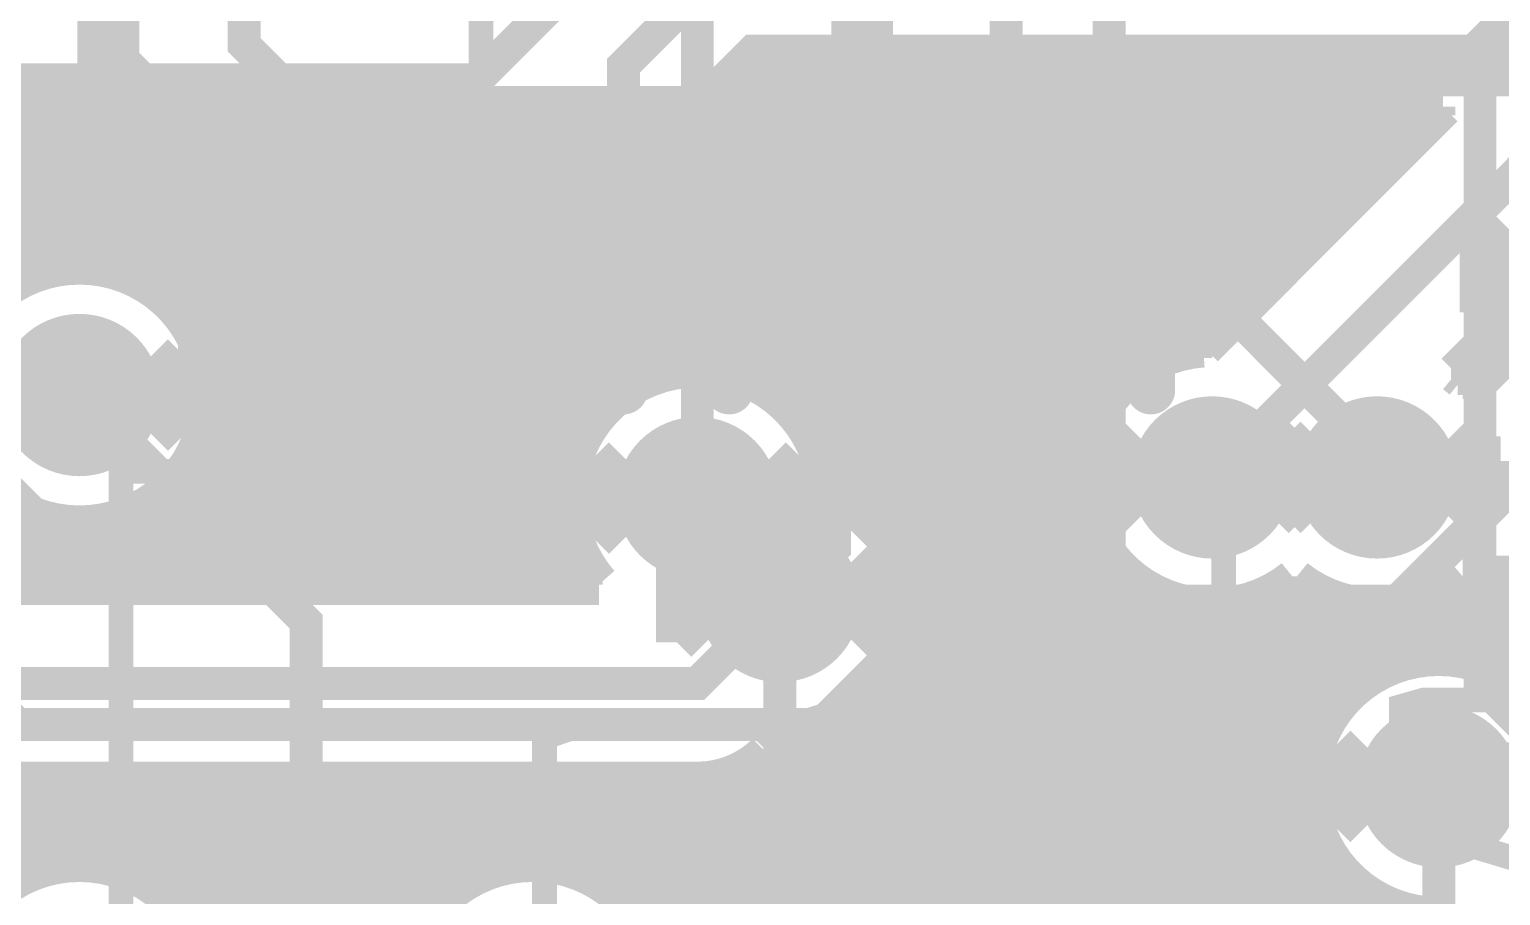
# Model space of a CAD drawing. Extents: x -10 to 131, y -93 to 209.
# Drawn here: x 18.36 to 27.43, y 25.87 to 31.21 of the extents above; entities that cross this region are included whole.
import ezdxf

# ---------------------------------------------------------------- set-up
doc = ezdxf.new("R2010")
doc.units = 0
doc.header["$MEASUREMENT"] = 0
doc.layers.get('0').update_dxf_attribs({"linetype": 'CONTINUOUS'})
for name, color, linetype in [('22-303-0_AST', 7, 'CONTINUOUS'), ('22-303-0_BOT', 2, 'CONTINUOUS'), ('22-303-0_DRD', 6, 'CONTINUOUS'), ('22-303-0_DRL', 1, 'CONTINUOUS'), ('22-303-0_GND', 3, 'CONTINUOUS'), ('22-303-0_IN1', 10, 'CONTINUOUS'), ('22-303-0_SMT', 9, 'CONTINUOUS'), ('22-303-0_SPT', 11, 'CONTINUOUS'), ('22-303-0_SST', 8, 'CONTINUOUS'), ('22-303-0_TOP', 15, 'CONTINUOUS'), ('THRUHOLE_TAP', 2, 'CONTINUOUS')]:
    doc.layers.add(name, color=color, linetype=linetype)

# ---------------------------------------------------------------- blocks, each defined once
blk = doc.blocks.new('OBLONG_56')
at = {"const_width": 0.29972}
blk.add_lwpolyline([(0, 0.59944), (0, -0.59944)], dxfattribs=at)
at = {"const_width": 0.14986}
for points in [[(-0.07493, 0.59944, 1), (0.07493, 0.59944, 1)], [(-0.07493, -0.59944, 1), (0.07493, -0.59944, 1)]]:
    blk.add_lwpolyline(points, format="xyb", close=True, dxfattribs=at)
blk = doc.blocks.new('ROUND_70')
at = {"const_width": 0.29972}
blk.add_lwpolyline([(-0.14986, 0, 1), (0.14986, 0, 1)], format="xyb", close=True, dxfattribs=at)
blk = doc.blocks.new('ROUND_116')
at = {"const_width": 0.10033}
blk.add_lwpolyline([(-0.050164, 0, 1), (0.050164, 0, 1)], format="xyb", close=True, dxfattribs=at)
blk = doc.blocks.new('ROUND_117')
at = {"const_width": 0.10033}
blk.add_lwpolyline([(-0.050164, 0, 1), (0.050164, 0, 1)], format="xyb", close=True, dxfattribs=at)
blk = doc.blocks.new('ROUND_98')
at = {"const_width": 0.50038}
blk.add_lwpolyline([(-0.25019, 0, 1), (0.25019, 0, 1)], format="xyb", close=True, dxfattribs=at)
blk = doc.blocks.new('ROUND_100')
at = {"const_width": 0.50038}
blk.add_lwpolyline([(-0.25019, 0, 1), (0.25019, 0, 1)], format="xyb", close=True, dxfattribs=at)
blk = doc.blocks.new('ROUND_108')
at = {"const_width": 0.10033}
blk.add_lwpolyline([(-0.050164, 0, 1), (0.050164, 0, 1)], format="xyb", close=True, dxfattribs=at)

msp = doc.modelspace()

# ---------------------------------------------------------------- linework, layer by layer
at = {"layer": '22-303-0_AST', "const_width": 0.1524}
for points in [[(18.2245, 30.9245), (21.1455, 30.9245), (21.1455, 32.5628), (18.2245, 32.5628), (18.2245, 30.9245)], [(18.92554, 24.58466), (19.42592, 24.08428), (25.72512, 24.08428), (25.72512, 28.4861), (18.92554, 28.4861), (18.92554, 24.58466)], [(22.55266, 26.4287), (21.70684, 26.4287), (21.53666, 26.48966), (21.53666, 26.84526), (21.70684, 26.90368), (22.55266, 26.90368)], [(22.04466, 25.65146), (22.21484, 25.5905), (22.38248, 25.5905), (22.55266, 25.65146), (22.55266, 26.00706), (22.38248, 26.06548), (22.21484, 26.06548), (22.04466, 26.00706), (22.04466, 25.65146), (21.87448, 25.5905), (21.70684, 25.5905), (21.53666, 25.65146), (21.53666, 26.00706), (21.70684, 26.06548), (21.87448, 26.06548), (22.04466, 26.00706)]]:
    msp.add_lwpolyline(points, dxfattribs=at)
at = {"layer": '22-303-0_BOT'}
for points, const_width in [([(27.0764, 30.734), (17.53108, 30.734)], 0.254), ([(27.0764, 30.734), (17.53108, 30.734)], 0.254), ([(18.3388, 30.734), (18.3388, 29.6926)], 0.254), ([(18.5674, 30.734), (18.5674, 29.7561)], 0.254), ([(18.796, 30.734), (18.796, 29.75356)], 0.254), ([(19.0246, 30.734), (19.0246, 29.6799)], 0.254), ([(19.2532, 30.734), (19.2532, 29.51226)], 0.254), ([(19.4818, 30.734), (19.4818, 27.7876)], 0.254), ([(19.7104, 30.734), (19.7104, 27.7876)], 0.254), ([(19.939, 30.734), (19.939, 27.7876)], 0.254), ([(20.1676, 30.734), (20.1676, 27.7876)], 0.254), ([(20.3962, 30.734), (20.3962, 27.7876)], 0.254), ([(20.6248, 30.734), (20.6248, 27.7876)], 0.254), ([(20.8534, 30.734), (20.8534, 27.7876)], 0.254), ([(21.082, 30.734), (21.082, 27.7876)], 0.254), ([(21.3106, 30.734), (21.3106, 27.7876)], 0.254), ([(21.5392, 30.734), (21.5392, 27.7876)], 0.254), ([(21.7678, 30.734), (21.7678, 28.70454)], 0.254), ([(21.9964, 30.734), (21.9964, 28.9687)], 0.254), ([(22.225, 30.734), (22.225, 29.08808)], 0.254), ([(22.4536, 30.734), (22.4536, 29.12872)], 0.254), ([(22.6822, 30.734), (22.6822, 29.10332)], 0.254), ([(22.9108, 30.734), (22.9108, 29.00426)], 0.254), ([(23.1394, 30.734), (23.1394, 28.78582)], 0.254), ([(23.368, 30.734), (23.368, 28.3972)], 0.254), ([(23.5966, 30.734), (23.5966, 28.21432)], 0.254), ([(23.8252, 30.734), (23.8252, 25.34666)], 0.254), ([(24.0538, 30.734), (24.0538, 25.5016)], 0.254), ([(24.2824, 30.734), (24.2824, 25.5651)], 0.254), ([(24.511, 30.734), (24.511, 25.56256)], 0.254), ([(24.7396, 30.734), (24.7396, 25.4889)], 0.254), ([(24.9682, 30.734), (24.9682, 28.87472)], 0.254), ([(25.1968, 30.734), (25.1968, 29.11348)], 0.254), ([(25.4254, 30.734), (25.4254, 29.2227)], 0.254), ([(27.0764, 30.734), (25.59812, 29.25318)], 0.254), ([(25.654, 30.734), (25.654, 29.30906)], 0.254), ([(25.8826, 30.734), (25.8826, 29.53766)], 0.254), ([(26.1112, 30.734), (26.1112, 29.76626)], 0.254), ([(26.3398, 30.734), (26.3398, 29.99486)], 0.254), ([(26.5684, 30.734), (26.5684, 30.22346)], 0.254), ([(26.797, 30.734), (26.797, 30.45206)], 0.254), ([(27.0256, 30.734), (27.0256, 30.68066)], 0.254), ([(27.0256, 30.6832), (17.54632, 30.6832)], 0.254), ([(25.654, 28.448), (27.94, 30.734), (34.544, 30.734), (36.068, 29.21), (36.068, 28.194)], 0.2032), ([(26.797, 30.4546), (17.57172, 30.4546)], 0.254), ([(26.5684, 30.226), (17.53108, 30.226)], 0.254), ([(26.67, 28.448), (27.559, 28.448), (29.337, 30.226), (33.02, 30.226), (37.846, 25.4), (46.482, 25.4), (50.419, 29.337), (54.991, 29.337), (56.388, 27.94)], 0.2032), ([(28.19146, 30.1244), (27.15768, 29.09062)], 0.254), ([(28.3718, 30.1244), (27.305, 29.0576)], 0.254), ([(26.3398, 29.9974), (17.4117, 29.9974)], 0.254), ([(26.1112, 29.7688), (17.14754, 29.7688)], 0.254), ([(25.8826, 29.5402), (19.22526, 29.5402)], 0.254), ([(27.4828, 29.4132), (27.4828, 29.23286)], 0.254), ([(25.654, 29.3116), (19.3929, 29.3116)], 0.254), ([(27.559, 29.3116), (27.37866, 29.3116)], 0.254), ([(27.2542, 29.1846), (27.2542, 29.0576)], 0.254), ([(27.19832, 29.0576), (27.15766, 29.09059)], 0.254), ([(22.20976, 29.083), (19.46656, 29.083)], 0.254), ([(25.15362, 29.083), (22.7457, 29.083)], 0.254), ([(27.3304, 29.083), (27.16784, 29.083)], 0.254), ([(27.305, 29.0576), (27.19832, 29.0576)], 0.254), ([(21.87194, 28.8544), (19.4691, 28.8544)], 0.254), ([(24.9555, 28.8544), (23.08606, 28.8544)], 0.254), ([(21.7297, 28.6258), (19.4056, 28.6258)], 0.254), ([(24.8666, 28.6258), (23.22576, 28.6258)], 0.254), ([(21.67382, 28.3972), (19.25066, 28.3972)], 0.254), ([(19.2532, 28.3972), (19.2532, 27.7876)], 0.254), ([(24.84628, 28.3972), (23.37054, 28.3972)], 0.254), ([(18.3388, 28.2194), (18.3388, 27.7876)], 0.254), ([(19.0246, 28.22956), (19.0246, 27.7876)], 0.254), ([(18.48866, 28.1686), (18.1229, 28.1686)], 0.254), ([(18.5674, 28.15336), (18.5674, 27.7876)], 0.254), ([(18.796, 28.15844), (18.796, 27.7876)], 0.254), ([(21.68652, 28.1686), (18.84934, 28.1686)], 0.254), ([(24.89454, 28.1686), (23.6347, 28.1686)], 0.254), ([(24.9682, 28.02128), (24.9682, 25.32126)], 0.254), ([(21.76526, 27.94), (18.19656, 27.94)], 0.254), ([(21.7678, 27.93746), (21.7678, 27.7876)], 0.254), ([(25.02662, 27.94), (23.75408, 27.94)], 0.254), ([(27.559, 27.8384), (27.19832, 27.8384)], 0.254), ([(27.2542, 27.8384), (27.2542, 27.32532)], 0.254), ([(27.4828, 27.8384), (27.4828, 27.22626)], 0.254), ([(21.87194, 27.7876), (18.20672, 27.7876)], 0.254), ([(25.1968, 27.78252), (25.1968, 20.99564)], 0.254), ([(26.1112, 27.78252), (26.1112, 24.81326)], 0.254), ([(13.081, 25.273), (14.224, 25.273), (16.129, 27.178), (22.479, 27.178), (22.987, 27.686)], 0.2032), ([(25.32126, 27.7114), (23.79472, 27.7114)], 0.254), ([(25.4254, 27.6733), (25.4254, 21.20646)], 0.254), ([(25.654, 27.64028), (25.654, 21.42998)], 0.254), ([(25.8826, 27.6733), (25.8826, 24.59482)], 0.254), ([(26.33726, 27.7114), (25.9842, 27.7114)], 0.254), ([(26.3398, 27.7114), (26.3398, 26.92654)], 0.254), ([(26.5684, 27.64536), (26.5684, 27.1907)], 0.254), ([(26.797, 27.65044), (26.797, 27.31008)], 0.254), ([(34.671, 27.7114), (27.0002, 27.7114)], 0.254), ([(27.0256, 27.72156), (27.0256, 27.35072)], 0.254), ([(34.8996, 27.4828), (23.76932, 27.4828)], 0.254), ([(26.66746, 27.2542), (23.67026, 27.2542)], 0.254), ([(35.1282, 27.2542), (27.43454, 27.2542)], 0.254), ([(23.5966, 27.15514), (23.5966, 24.94534)], 0.254), ([(26.4033, 27.0256), (23.45182, 27.0256)], 0.254), ([(23.368, 26.97226), (23.368, 22.48408)], 0.254), ([(23.04288, 26.88082), (22.91588, 26.75382)], 0.254), ([(23.1394, 26.89352), (23.1394, 22.52472)], 0.254), ([(22.9108, 26.7462), (22.9108, 22.49932)], 0.254), ([(26.28392, 26.797), (22.95906, 26.797)], 0.254), ([(22.479, 26.5684), (17.68348, 26.5684)], 0.254), ([(18.3388, 26.5684), (18.3388, 26.0096)], 0.254), ([(18.5674, 26.5684), (18.5674, 26.0731)], 0.254), ([(18.796, 26.5684), (18.796, 26.07056)], 0.254), ([(19.0246, 26.5684), (19.0246, 25.9969)], 0.254), ([(19.2532, 26.5684), (19.2532, 25.82926)], 0.254), ([(19.4818, 26.5684), (19.4818, 25.57018)], 0.254), ([(19.7104, 26.5684), (19.7104, 25.52192)], 0.254), ([(19.939, 26.5684), (19.939, 25.39238)], 0.254), ([(20.1676, 26.5684), (20.1676, 25.1206)], 0.254), ([(20.3962, 26.5684), (20.3962, 25.1206)], 0.254), ([(20.6248, 26.5684), (20.6248, 25.1206)], 0.254), ([(20.8534, 26.5684), (20.8534, 25.80132)], 0.254), ([(21.082, 26.5684), (21.082, 25.9842)], 0.254), ([(21.3106, 26.5684), (21.3106, 26.06548)], 0.254), ([(21.5392, 26.5684), (21.5392, 26.07564)], 0.254), ([(21.7678, 26.5684), (21.7678, 26.01976)], 0.254), ([(21.9964, 26.5684), (21.9964, 25.88006)], 0.254), ([(22.225, 26.5684), (22.225, 25.5397)], 0.254), ([(22.4536, 26.5684), (22.4536, 25.1587)], 0.254), ([(26.24328, 26.5684), (22.479, 26.5684)], 0.254), ([(22.6822, 26.60396), (22.6822, 24.89454)], 0.254), ([(26.26868, 26.3398), (17.69364, 26.3398)], 0.254), ([(26.36774, 26.1112), (17.63776, 26.1112)], 0.254), ([(26.3398, 26.15946), (26.3398, 24.91232)], 0.254), ([(20.93214, 25.8826), (19.19732, 25.8826)], 0.254), ([(26.58618, 25.8826), (21.99132, 25.8826)], 0.254), ([(26.5684, 25.8953), (26.5684, 24.93772)], 0.254), ([(26.797, 25.77592), (26.797, 24.89708)], 0.254)]:
    msp.add_lwpolyline(points, dxfattribs=dict(at, const_width=const_width))
at = {"layer": '22-303-0_BOT', "const_width": 0.254}
for points in [[(18.669, 29.76372, 0.4142136), (17.86128, 28.956)], [(19.47672, 28.956, 0.4142136), (18.669, 29.76372)], [(25.59812, 29.25318, 0.3940623), (24.84628, 28.448)], [(22.479, 29.12872, 0.4142136), (21.67128, 28.321)], [(23.27656, 28.43784, 0.3722233), (22.479, 29.12618)], [(17.86128, 28.956, 0.4142136), (18.669, 28.14828)], [(18.669, 28.14828, 0.4142136), (19.47672, 28.956)], [(23.79472, 27.686, 0.3102058), (23.27656, 28.43784)], [(23.79472, 27.686, 0.3102058), (23.27656, 28.43784)], [(24.84628, 28.448, 0.4142136), (25.654, 27.64028)], [(21.67128, 28.321, 0.1822017), (21.87223, 27.78785)], [(27.559, 27.8384, 0.1989118), (27.99005, 28.01695)], [(25.654, 27.64028, 0.1718205), (26.16229, 27.82026)], [(26.162, 27.82062, 0.1718209), (26.67, 27.64074)], [(26.67, 27.64028, 0.1804434), (27.199, 27.83761)], [(23.04288, 26.88082, 0.3940623), (23.79472, 27.686)], [(23.04288, 26.88082, 0.3940623), (23.79472, 27.686)], [(27.051, 27.35072, 0.4142136), (26.24328, 26.543)], [(27.85872, 26.543, 0.4142136), (27.051, 27.35072)], [(22.479, 26.5684, 0.1989118), (22.91005, 26.74695)], [(26.24328, 26.543, 0.4142136), (27.051, 25.73528)], [(18.669, 26.08072, 0.394063), (17.86382, 25.32888)], [(19.4183, 25.57272, 0.3066791), (18.669, 26.08072)], [(21.463, 26.08072, 0.4142136), (20.65528, 25.273)], [(22.27072, 25.273, 0.4142136), (21.463, 26.08072)]]:
    msp.add_lwpolyline(points, format="xyb", dxfattribs=at)
at = {"layer": '22-303-0_DRD', "const_width": 0.254}
for points in [[(27.30754, 29.46654), (27.94254, 30.10154)], [(27.30754, 29.46654), (27.94254, 30.10154)], [(27.30754, 29.97454), (27.30754, 29.46654)], [(27.94254, 29.33954), (27.30754, 29.97454)], [(27.30754, 29.97454), (27.30754, 29.46654)], [(27.94254, 29.33954), (27.30754, 29.97454)], [(18.034, 28.702), (18.669, 29.337)], [(18.669, 29.337), (19.304, 28.702)], [(18.669, 28.575), (18.034, 29.21)], [(19.304, 29.21), (18.669, 28.575)], [(19.304, 28.702), (19.304, 29.21)], [(25.019, 28.194), (25.654, 28.829)], [(25.654, 28.829), (26.289, 28.194)], [(26.035, 28.194), (26.67, 28.829)], [(26.67, 28.829), (27.305, 28.194)], [(21.844, 28.067), (22.479, 28.702)], [(22.479, 28.702), (23.114, 28.067)], [(25.019, 28.702), (25.019, 28.194)], [(25.654, 28.067), (25.019, 28.702)], [(26.289, 28.702), (25.654, 28.067)], [(26.035, 28.702), (26.035, 28.194)], [(26.67, 28.067), (26.035, 28.702)], [(26.289, 28.194), (26.289, 28.702)], [(27.305, 28.702), (26.67, 28.067)], [(27.305, 28.194), (27.305, 28.702)], [(21.844, 28.575), (21.844, 28.067)], [(22.479, 27.94), (21.844, 28.575)], [(23.114, 28.575), (22.479, 27.94)], [(23.114, 28.067), (23.114, 28.575)], [(22.352, 27.432), (22.987, 28.067)], [(22.352, 27.432), (22.987, 28.067)], [(22.987, 28.067), (23.622, 27.432)], [(22.987, 28.067), (23.622, 27.432)], [(22.352, 27.94), (22.352, 27.432)], [(22.987, 27.305), (22.352, 27.94)], [(22.352, 27.94), (22.352, 27.432)], [(22.987, 27.305), (22.352, 27.94)], [(23.622, 27.94), (22.987, 27.305)], [(23.622, 27.94), (22.987, 27.305)], [(23.622, 27.432), (23.622, 27.94)], [(23.622, 27.432), (23.622, 27.94)], [(26.416, 26.289), (27.051, 26.924)], [(27.051, 26.924), (27.686, 26.289)], [(26.416, 26.797), (26.416, 26.289)], [(27.051, 26.162), (26.416, 26.797)], [(27.686, 26.797), (27.051, 26.162)]]:
    msp.add_lwpolyline(points, dxfattribs=at)
at = {"layer": '22-303-0_IN1'}
for points, const_width in [([(26.035, 10.16), (26.035, 19.558), (26.289, 19.812), (26.289, 21.717), (23.622, 24.384), (23.622, 25.908), (23.749, 26.035), (23.749, 28.067), (23.495, 28.321), (23.495, 48.768)], 0.381), ([(24.511, 43.561), (24.003, 43.053), (24.003, 34.925), (24.384, 34.544), (24.384, 24.765)], 0.2032), ([(22.479, 28.321), (22.479, 42.799)], 0.2032), ([(24.765, 40.005), (24.511, 39.751), (24.511, 35.56), (25.019, 35.052), (25.019, 24.765), (26.924, 22.86), (26.924, 19.431), (26.543, 19.05), (26.543, 16.129), (26.67, 16.002), (26.67, 9.398), (26.289, 9.017), (26.289, 4.191)], 0.2032), ([(28.067, 31.877), (27.305, 31.115), (27.305, 27.178), (28.448, 26.035), (28.448, 24.257), (28.067, 23.876), (28.067, 18.034), (28.194, 17.907)], 0.2032), ([(18.669, 28.956), (20.066, 27.559), (20.066, 22.86), (19.05, 21.844), (19.05, 16.637), (21.717, 13.97)], 0.2032), ([(29.972, 2.159), (29.591, 1.778), (27.813, 1.778), (24.384, 5.207), (24.384, 8.89), (24.638, 9.144), (24.638, 19.939), (23.749, 20.828), (23.749, 22.733), (22.987, 23.495), (22.987, 27.686)], 0.2032), ([(30.226, 5.842), (27.432, 8.636), (27.432, 16.002), (27.051, 16.383), (27.051, 18.542), (27.559, 19.05), (27.559, 24.13), (27.051, 24.638), (27.051, 26.543)], 0.2032)]:
    msp.add_lwpolyline(points, dxfattribs=dict(at, const_width=const_width))
at = {"layer": '22-303-0_SST', "const_width": 0.1524}
for points in [[(18.2245, 30.9245), (21.1455, 30.9245), (21.1455, 32.5628), (18.2245, 32.5628), (18.2245, 30.9245)], [(18.92554, 24.58466), (19.42592, 24.08428), (25.72512, 24.08428), (25.72512, 28.4861), (18.92554, 28.4861), (18.92554, 24.58466)], [(27.66822, 26.73858), (26.9621, 26.73858), (26.81986, 26.78176), (26.81986, 27.03576), (26.9621, 27.0764), (27.66822, 27.0764)], [(26.81986, 26.30678), (27.66822, 26.05278), (27.66822, 26.3906)]]:
    msp.add_lwpolyline(points, dxfattribs=at)
at = {"layer": '22-303-0_TOP'}
for points, const_width in [([(20.72386, 29.58592), (20.72386, 30.50286), (25.781, 35.56), (25.781, 36.322), (25.654, 36.449)], 0.2032), ([(20.72386, 29.58592), (20.72386, 30.50286), (20.72386, 30.734), (20.066, 30.734), (19.685, 31.115), (19.685, 33.147), (18.415, 34.417), (14.097, 34.417), (12.827, 33.147), (11.303, 33.147), (11.176, 33.02)], 0.2032), ([(22.02434, 29.58592), (22.02434, 30.988), (24.05634, 33.02), (26.797, 33.02)], 0.2032), ([(18.9738, 31.75), (18.923, 31.75), (18.8468, 31.6738), (18.8468, 30.988), (19.42592, 30.40888), (19.42592, 29.58592)], 0.381), ([(29.45892, 29.72054), (29.45892, 30.734), (29.20492, 30.988), (22.86, 30.988), (22.67458, 30.80258), (22.67458, 29.58592)], 0.381), ([(21.3741, 29.58592), (21.3614, 28.321), (20.3708, 28.321), (19.812, 27.813), (18.796, 27.813), (18.161, 28.448), (16.891, 28.448), (15.621, 27.178), (12.573, 27.178), (11.811, 27.94)], 0.2032), ([(23.97506, 29.58592), (23.97506, 27.686), (23.97506, 27.65806), (23.241, 26.924), (18.288, 26.924), (17.399, 27.813)], 0.2032), ([(20.07362, 29.58592), (20.07362, 28.829), (20.066, 28.829), (19.685, 28.448), (19.177, 28.448), (18.669, 28.956)], 0.2032), ([(21.3741, 29.58592), (21.3741, 28.321), (22.479, 28.321)], 0.2032), ([(22.987, 27.686), (23.32482, 28.0162), (23.32482, 29.58592)], 0.2032), ([(22.987, 27.686), (23.32482, 28.0162), (23.32482, 29.58592)], 0.2032), ([(23.97506, 29.58592), (23.97506, 27.686), (26.797, 27.686), (27.686, 28.575), (34.798, 28.575), (36.195, 27.178), (50.165, 27.178), (51.816, 28.829), (56.388, 28.829)], 0.2032), ([(24.6253, 29.58592), (24.6253, 28.702), (24.8793, 28.448), (25.654, 28.448)], 0.2032), ([(25.27554, 29.58592), (25.65654, 29.58592), (26.66492, 28.575), (26.797, 28.575), (26.67, 28.448)], 0.2032), ([(27.051, 26.543), (26.924, 26.416), (17.907, 26.416), (17.272, 27.051), (16.256, 27.051), (15.875, 26.67), (12.446, 26.67), (11.811, 26.035)], 0.2032)]:
    msp.add_lwpolyline(points, dxfattribs=dict(at, const_width=const_width))

# ---------------------------------------------------------------- block references
at = {"layer": '22-303-0_AST'}
for p in [(19.42592, 29.58592), (20.07362, 29.58592), (20.72386, 29.58592), (21.3741, 29.58592), (22.02434, 29.58592), (22.67458, 29.58592), (23.32482, 29.58592), (23.97506, 29.58592), (24.6253, 29.58592), (25.27554, 29.58592)]:
    msp.add_blockref('OBLONG_56', p, dxfattribs=at)
at = {"layer": '22-303-0_BOT'}
for p in [(18.669, 28.956), (25.654, 28.448), (26.67, 28.448), (22.479, 28.321), (22.987, 27.686), (27.051, 26.543)]:
    msp.add_blockref('ROUND_70', p, dxfattribs=at)
at = {"layer": '22-303-0_DRL'}
for name, p in [('ROUND_117', (18.669, 28.956)), ('ROUND_117', (25.654, 28.448)), ('ROUND_117', (26.67, 28.448)), ('ROUND_117', (22.479, 28.321)), ('ROUND_117', (22.987, 27.686)), ('ROUND_116', (27.051, 26.543))]:
    msp.add_blockref(name, p, dxfattribs=at)
at = {"layer": '22-303-0_GND'}
for name, p in [('ROUND_100', (18.669, 28.956)), ('ROUND_100', (25.654, 28.448)), ('ROUND_100', (26.67, 28.448)), ('ROUND_100', (22.479, 28.321)), ('ROUND_100', (22.987, 27.686)), ('ROUND_98', (27.051, 26.543))]:
    msp.add_blockref(name, p, dxfattribs=at)
at = {"layer": '22-303-0_IN1'}
for p in [(18.669, 28.956), (25.654, 28.448), (26.67, 28.448), (22.479, 28.321), (22.987, 27.686), (27.051, 26.543)]:
    msp.add_blockref('ROUND_70', p, dxfattribs=at)
at = {"layer": '22-303-0_SMT'}
for p in [(19.42592, 29.58592), (20.07362, 29.58592), (20.72386, 29.58592), (21.3741, 29.58592), (22.02434, 29.58592), (22.67458, 29.58592), (23.32482, 29.58592), (23.97506, 29.58592), (24.6253, 29.58592), (25.27554, 29.58592)]:
    msp.add_blockref('OBLONG_56', p, dxfattribs=at)
at = {"layer": '22-303-0_SPT'}
for p in [(19.42592, 29.58592), (20.07362, 29.58592), (20.72386, 29.58592), (21.3741, 29.58592), (22.02434, 29.58592), (22.67458, 29.58592), (23.32482, 29.58592), (23.97506, 29.58592), (24.6253, 29.58592), (25.27554, 29.58592)]:
    msp.add_blockref('OBLONG_56', p, dxfattribs=at)
at = {"layer": '22-303-0_TOP'}
for name, p in [('OBLONG_56', (19.42592, 29.58592)), ('OBLONG_56', (20.07362, 29.58592)), ('OBLONG_56', (20.72386, 29.58592)), ('OBLONG_56', (21.3741, 29.58592)), ('OBLONG_56', (22.02434, 29.58592)), ('OBLONG_56', (22.67458, 29.58592)), ('OBLONG_56', (23.32482, 29.58592)), ('OBLONG_56', (23.97506, 29.58592)), ('OBLONG_56', (24.6253, 29.58592)), ('OBLONG_56', (25.27554, 29.58592)), ('ROUND_70', (18.669, 28.956)), ('ROUND_70', (25.654, 28.448)), ('ROUND_70', (26.67, 28.448)), ('ROUND_70', (22.479, 28.321)), ('ROUND_70', (22.987, 27.686)), ('ROUND_70', (27.051, 26.543))]:
    msp.add_blockref(name, p, dxfattribs=at)
at = {"layer": 'THRUHOLE_TAP'}
for p in [(18.669, 28.956), (25.654, 28.448), (26.67, 28.448), (22.479, 28.321), (22.987, 27.686), (27.051, 26.543)]:
    msp.add_blockref('ROUND_108', p, dxfattribs=at)

doc.saveas('drawing.dxf')
